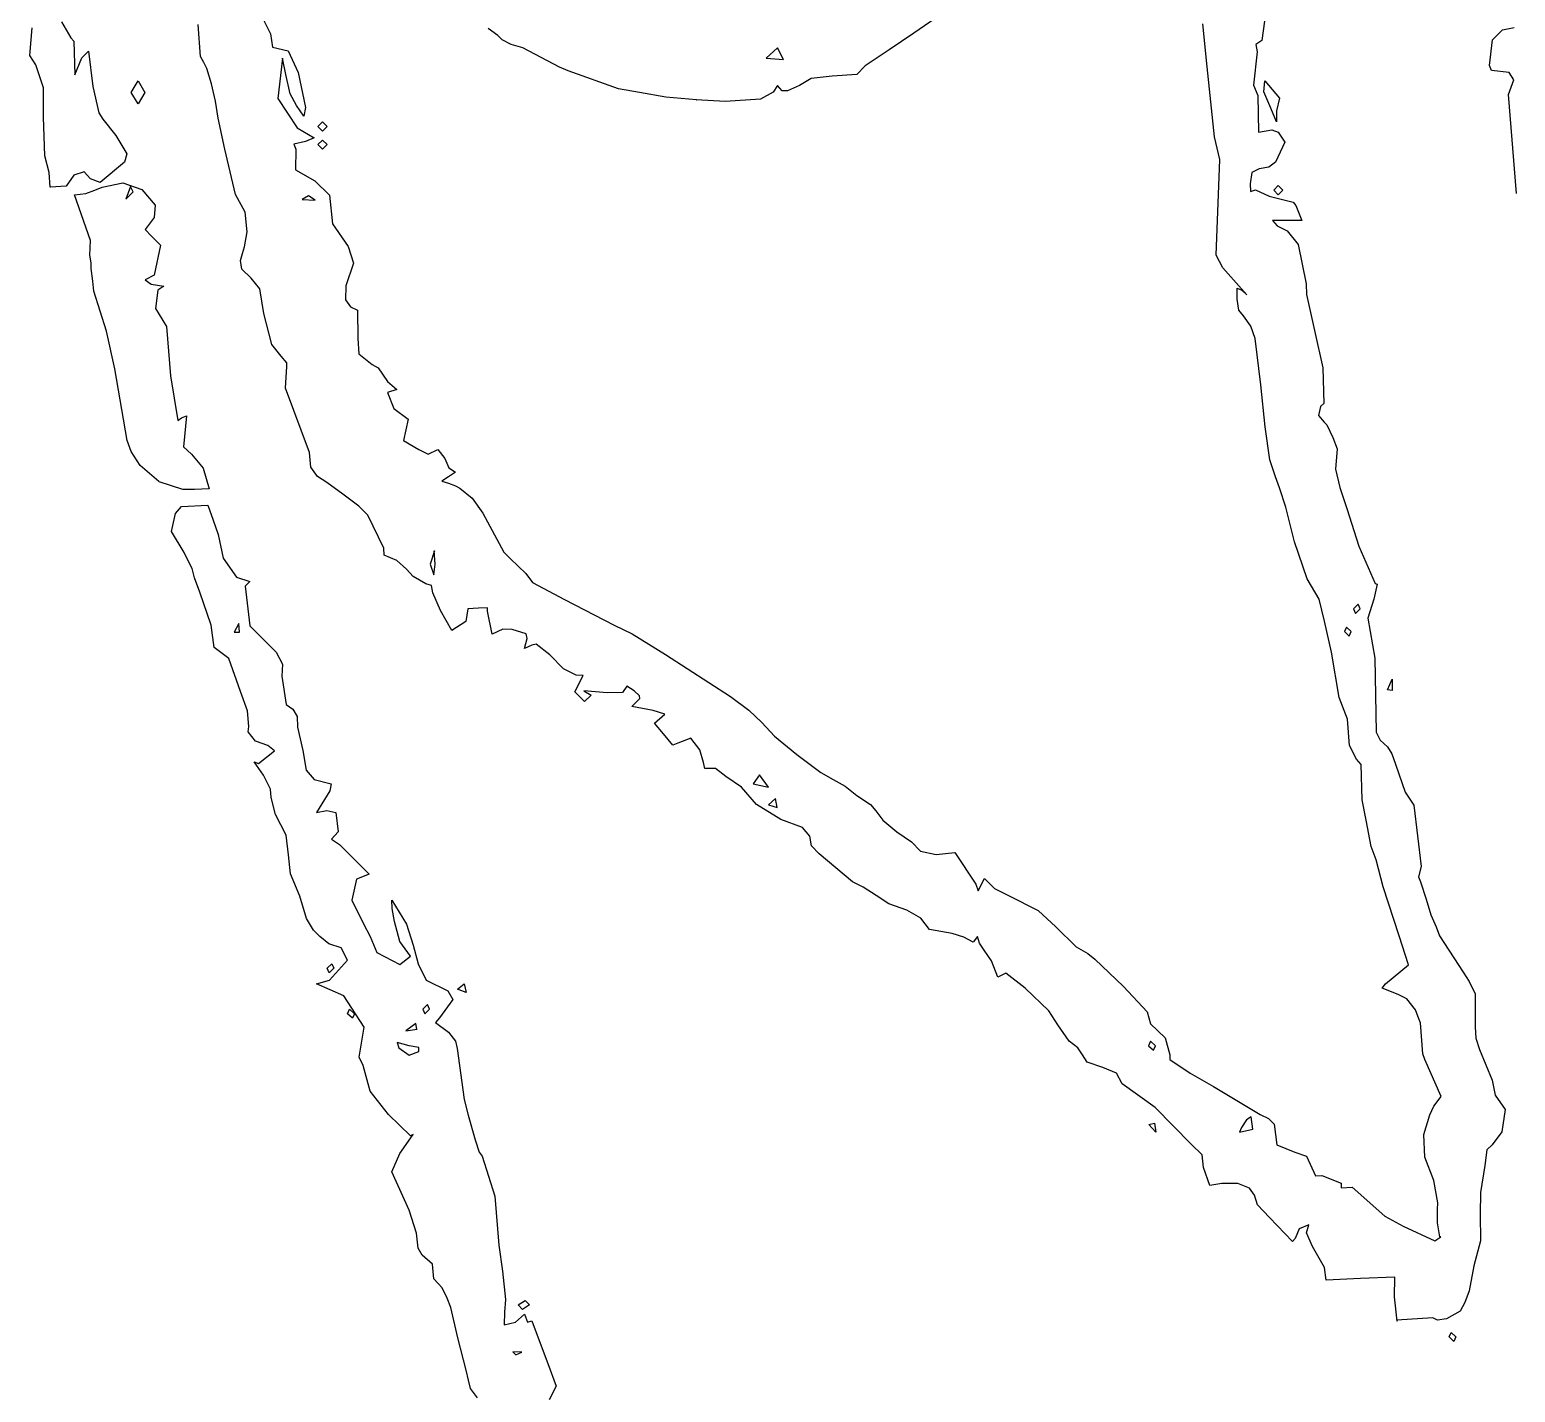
# Model space of a CAD drawing. Extents: x -16 to 63, y -3 to 108.
# Drawn here: x 37.96 to 40.058, y 84.325 to 86.249 of the extents above; entities that cross this region are included whole.
import ezdxf

# ---------------------------------------------------------------- set-up
doc = ezdxf.new("R2010")
doc.units = 0

msp = doc.modelspace()

# ---------------------------------------------------------------- linework, layer by layer
at = {"layer": 'Layer 1'}
for p, q in [((38.004909, 86.260073), (38.018173, 86.237495)), ((38.28416, 86.275407), (38.300077, 86.243109)), ((39.238658, 86.265023), (39.208359, 86.244167)), ((39.703575, 86.261284), (39.699934, 86.233965)), ((37.960053, 86.212549), (37.963609, 86.251688)), ((38.201355, 86.211464), (38.197827, 86.256456)), ((38.300077, 86.243109), (38.302899, 86.224285)), ((38.621148, 86.241046), (38.607234, 86.250698)), ((38.627385, 86.234612), (38.621148, 86.241046)), ((39.208359, 86.244167), (39.173747, 86.220658)), ((39.622882, 86.196828), (39.616475, 86.257367)), ((40.02552, 86.235041), (40.039574, 86.249039)), ((40.039574, 86.249039), (40.056113, 86.252256)), ((38.018173, 86.237495), (38.022124, 86.233036)), ((38.022124, 86.233036), (38.023535, 86.185419)), ((38.033695, 86.209521), (38.04315, 86.218665)), ((38.04315, 86.218665), (38.048964, 86.168853)), ((38.302899, 86.224285), (38.325054, 86.219064)), ((38.325054, 86.219064), (38.339221, 86.188533)), ((38.639859, 86.228177), (38.627385, 86.234612)), ((38.656341, 86.223351), (38.639859, 86.228177)), ((38.708239, 86.196032), (38.656341, 86.223351)), ((39.016047, 86.223585), (39.000158, 86.208882)), ((39.024232, 86.207188), (39.016047, 86.22367)), ((39.016047, 86.22367), (39.016047, 86.223585)), ((39.173747, 86.220658), (39.139621, 86.198278)), ((39.69333, 86.217906), (39.688081, 86.170879)), ((39.699934, 86.233965), (39.691637, 86.228348)), ((39.691637, 86.228348), (39.69333, 86.217906)), ((40.021202, 86.198637), (40.02552, 86.235041)), ((37.968604, 86.199652), (37.960053, 86.212549)), ((37.979526, 86.167131), (37.968604, 86.199652)), ((38.023535, 86.185419), (38.033695, 86.209521)), ((38.20587, 86.202941), (38.201355, 86.211464)), ((38.210386, 86.194389), (38.20587, 86.202941)), ((38.317038, 86.208969), (38.310321, 86.151827)), ((38.321921, 86.185911), (38.317038, 86.208969)), ((39.000158, 86.208882), (39.024232, 86.207188)), ((39.139621, 86.198278), (39.12805, 86.185663)), ((39.632901, 86.097824), (39.622882, 86.196828)), ((40.024024, 86.191723), (40.021202, 86.198637)), ((38.10339, 86.160667), (38.113042, 86.176725)), ((38.113042, 86.176725), (38.122694, 86.160667)), ((38.216849, 86.172602), (38.210386, 86.194389)), ((38.327791, 86.158592), (38.321921, 86.185911)), ((38.339221, 86.188533), (38.349579, 86.139345)), ((38.720572, 86.191065), (38.708239, 86.196032)), ((38.791438, 86.165665), (38.720572, 86.191065)), ((39.063655, 86.180188), (39.047258, 86.170507)), ((39.093243, 86.183405), (39.063655, 86.180188)), ((39.12805, 86.185663), (39.093243, 86.183405)), ((39.702927, 86.161203), (39.704338, 86.176754)), ((39.704338, 86.176754), (39.724715, 86.152624)), ((40.049226, 86.188562), (40.024024, 86.191723)), ((40.048069, 86.157743), (40.055802, 86.178317)), ((40.055802, 86.178317), (40.049226, 86.188562)), ((37.979526, 86.125752), (37.979526, 86.167131)), ((38.048964, 86.168853), (38.057882, 86.131899)), ((38.113042, 86.144609), (38.10339, 86.160667)), ((38.10339, 86.160667), (38.10339, 86.160667)), ((38.122694, 86.160667), (38.113042, 86.144609)), ((38.222295, 86.147992), (38.216849, 86.172602)), ((38.336879, 86.142026), (38.327791, 86.158592)), ((38.821094, 86.160641), (38.791438, 86.165665)), ((38.858531, 86.153981), (38.821094, 86.160641)), ((39.009723, 86.160855), (38.992055, 86.151147)), ((39.016157, 86.170507), (39.009723, 86.160855)), ((39.022592, 86.162803), (39.016157, 86.170507)), ((39.030297, 86.162803), (39.022592, 86.162803)), ((39.047258, 86.170507), (39.030297, 86.162803)), ((39.688081, 86.170879), (39.694177, 86.156373)), ((39.694177, 86.156373), (39.695023, 86.104289)), ((39.71241, 86.138315), (39.702927, 86.161203)), ((40.059499, 86.017665), (40.048069, 86.157743)), ((38.226275, 86.124342), (38.222295, 86.147992)), ((38.310321, 86.151827), (38.337641, 86.11053)), ((38.347321, 86.127012), (38.336879, 86.142026)), ((38.349579, 86.139345), (38.347321, 86.127012)), ((38.901428, 86.149945), (38.858531, 86.153981)), ((38.942243, 86.147619), (38.901363, 86.150159)), ((38.901363, 86.150159), (38.901428, 86.149945)), ((38.992055, 86.151147), (38.942243, 86.147619)), ((39.71252, 86.138343), (39.71241, 86.138315)), ((39.720478, 86.118926), (39.71252, 86.138343)), ((39.720651, 86.134448), (39.720478, 86.118926)), ((39.724715, 86.152624), (39.720651, 86.134448)), ((37.981219, 86.070877), (37.979526, 86.125752)), ((38.057882, 86.131899), (38.063131, 86.122585)), ((38.063131, 86.122585), (38.08173, 86.099556)), ((38.235419, 86.080363), (38.226275, 86.124342)), ((38.367075, 86.11248), (38.37351, 86.118915)), ((38.37351, 86.118915), (38.379945, 86.11248)), ((38.08173, 86.099556), (38.097026, 86.074043)), ((38.337641, 86.11053), (38.361742, 86.096447)), ((38.361742, 86.096447), (38.349607, 86.091226)), ((38.37351, 86.106046), (38.367075, 86.11248)), ((38.367075, 86.11248), (38.367075, 86.11248)), ((38.367075, 86.08677), (38.37351, 86.093204)), ((38.379945, 86.11248), (38.37351, 86.106046)), ((38.37351, 86.093204), (38.379945, 86.08677)), ((39.640605, 86.065688), (39.632901, 86.097824)), ((39.695023, 86.104289), (39.714017, 86.107704)), ((39.714017, 86.107704), (39.72285, 86.104402)), ((39.72285, 86.104402), (39.732361, 86.090122)), ((37.9874, 86.047368), (37.981219, 86.070877)), ((38.097026, 86.074043), (38.09395, 86.062105)), ((38.250828, 86.016533), (38.235419, 86.080363)), ((38.349607, 86.091226), (38.333153, 86.087416)), ((38.333153, 86.087416), (38.335693, 86.080417)), ((38.335693, 86.080417), (38.335411, 86.051071)), ((38.37351, 86.080335), (38.367075, 86.08677)), ((38.367075, 86.08677), (38.367075, 86.08677)), ((38.379945, 86.08677), (38.37351, 86.080335)), ((39.732361, 86.090122), (39.719407, 86.062041)), ((38.09395, 86.062105), (38.059711, 86.033186)), ((38.335411, 86.051071), (38.362617, 86.035521)), ((39.635638, 85.930523), (39.640605, 86.065688)), ((39.696152, 86.052643), (39.68602, 86.047421)), ((39.709981, 86.055183), (39.696152, 86.052643)), ((39.719407, 86.062041), (39.709981, 86.055183)), ((37.989093, 86.02654), (37.9874, 86.047368)), ((38.022485, 86.043543), (38.011535, 86.028332)), ((38.036794, 86.048369), (38.022485, 86.043543)), ((38.046023, 86.038717), (38.036794, 86.048369)), ((38.059711, 86.033186), (38.046023, 86.038717)), ((38.06228, 86.026522), (38.091617, 86.032646)), ((38.091617, 86.032646), (38.118174, 86.023389)), ((38.362617, 86.035521), (38.383502, 86.015342)), ((39.68602, 86.047421), (39.683198, 86.031335)), ((39.683198, 86.031335), (39.683763, 86.020526)), ((39.716618, 86.022494), (39.723053, 86.028929)), ((39.723053, 86.028929), (39.729488, 86.022494)), ((37.989465, 86.026638), (37.989093, 86.02654)), ((38.011535, 86.028332), (37.989465, 86.026638)), ((38.02322, 86.016023), (38.039392, 86.017999)), ((38.045911, 85.951493), (38.02322, 86.016023)), ((38.039392, 86.017999), (38.052233, 86.022514)), ((38.052233, 86.022514), (38.06228, 86.026522)), ((38.102319, 86.027552), (38.095856, 86.009744)), ((38.095856, 86.009744), (38.106044, 86.019932)), ((38.106044, 86.019932), (38.102319, 86.027552)), ((38.106044, 86.019932), (38.106044, 86.019932)), ((38.118174, 86.023389), (38.137055, 86.001122)), ((38.264121, 85.991444), (38.250828, 86.016533)), ((38.353632, 86.014342), (38.344826, 86.009262)), ((38.344826, 86.009262), (38.36303, 86.008416)), ((38.36303, 86.008303), (38.353632, 86.014342)), ((38.36303, 86.008416), (38.36303, 86.008303)), ((38.383502, 86.015342), (38.387622, 85.975171)), ((39.683763, 86.020526), (39.690762, 86.023066)), ((39.690762, 86.023066), (39.710038, 86.013809)), ((39.710038, 86.013809), (39.744344, 86.005765)), ((39.723053, 86.016059), (39.716618, 86.022494)), ((39.716618, 86.022494), (39.716618, 86.022494)), ((39.729488, 86.022494), (39.723053, 86.016059)), ((38.137055, 86.001122), (38.135926, 85.984019)), ((38.266943, 85.963617), (38.264121, 85.991444)), ((39.744344, 86.005765), (39.748098, 86.000629)), ((39.748098, 86.000629), (39.756311, 85.979745)), ((38.135926, 85.984019), (38.123085, 85.96717)), ((38.123085, 85.96717), (38.13189, 85.957631)), ((38.387622, 85.975171), (38.409918, 85.943082)), ((39.739095, 85.979575), (39.715022, 85.979575)), ((39.715022, 85.979575), (39.721626, 85.97204)), ((39.721626, 85.97204), (39.735765, 85.964928)), ((39.756311, 85.979745), (39.739095, 85.979575)), ((38.044782, 85.930609), (38.045911, 85.951493)), ((38.13189, 85.957631), (38.144731, 85.944762)), ((38.263189, 85.942281), (38.266943, 85.963617)), ((39.735765, 85.964928), (39.751061, 85.945793)), ((39.751061, 85.945793), (39.762463, 85.890334)), ((38.046758, 85.919771), (38.044782, 85.930609)), ((38.144731, 85.944762), (38.135926, 85.902336)), ((38.257545, 85.9234), (38.260649, 85.932967)), ((38.260649, 85.932967), (38.263189, 85.942281)), ((38.409918, 85.943082), (38.417143, 85.919404)), ((39.644754, 85.912884), (39.635638, 85.930523)), ((38.04704, 85.912067), (38.046758, 85.919771)), ((38.049015, 85.894061), (38.04704, 85.912067)), ((38.259803, 85.911067), (38.257545, 85.9234)), ((38.272785, 85.898056), (38.259803, 85.911067)), ((38.417143, 85.919404), (38.406305, 85.887301)), ((39.678606, 85.874676), (39.644754, 85.912884)), ((38.050709, 85.879668), (38.049015, 85.894061)), ((38.135926, 85.902336), (38.123085, 85.895957)), ((38.123085, 85.895957), (38.131692, 85.889551)), ((38.131692, 85.889551), (38.14936, 85.887011)), ((38.14936, 85.887011), (38.140752, 85.881169)), ((38.284836, 85.883211), (38.272785, 85.898056)), ((38.290791, 85.848238), (38.284836, 85.883211)), ((38.406305, 85.887301), (38.406201, 85.867828)), ((39.665037, 85.868693), (39.665257, 85.8843)), ((39.665257, 85.8843), (39.671692, 85.881478)), ((39.762463, 85.890334), (39.763028, 85.87532)), ((38.068545, 85.823361), (38.050709, 85.879668)), ((38.140752, 85.881169), (38.137534, 85.855148)), ((38.406201, 85.867828), (38.412833, 85.857526)), ((39.667295, 85.853171), (39.665037, 85.868693)), ((39.671692, 85.881478), (39.678606, 85.874676)), ((39.763028, 85.87532), (39.774288, 85.824271)), ((38.137534, 85.855148), (38.153113, 85.829833)), ((38.302051, 85.80463), (38.290791, 85.848238)), ((38.412833, 85.857526), (38.42288, 85.853152)), ((38.42288, 85.853152), (38.423445, 85.813)), ((39.673955, 85.845212), (39.667295, 85.853171)), ((39.684511, 85.830283), (39.673955, 85.845212)), ((38.08006, 85.770338), (38.068545, 85.823361)), ((38.153113, 85.829833), (38.158927, 85.760347)), ((39.690719, 85.81318), (39.684511, 85.830283)), ((39.774288, 85.824271), (39.785944, 85.771566)), ((38.315259, 85.788148), (38.302051, 85.80463)), ((38.423445, 85.813), (38.424856, 85.79141)), ((39.698311, 85.747623), (39.690719, 85.81318)), ((38.323303, 85.778637), (38.315259, 85.788148)), ((38.323032, 85.773275), (38.323303, 85.778637)), ((38.424856, 85.79141), (38.443567, 85.776509)), ((38.097783, 85.669111), (38.08006, 85.770338)), ((38.158927, 85.760347), (38.169059, 85.697301)), ((38.321056, 85.742843), (38.323032, 85.773275)), ((38.443567, 85.776509), (38.451893, 85.771739)), ((38.451893, 85.771739), (38.465101, 85.752323)), ((39.785944, 85.771566), (39.787637, 85.721393)), ((38.35494, 85.652162), (38.321056, 85.742843)), ((38.465101, 85.752323), (38.478309, 85.740864)), ((38.478309, 85.740864), (38.465101, 85.736659)), ((38.465101, 85.736659), (38.474019, 85.714053)), ((39.704548, 85.688286), (39.698311, 85.747623)), ((39.782755, 85.71716), (39.77982, 85.704318)), ((39.787637, 85.721393), (39.782755, 85.71716)), ((38.169059, 85.697301), (38.174506, 85.701111)), ((38.174506, 85.701111), (38.181448, 85.70399)), ((38.181448, 85.70399), (38.177046, 85.659918)), ((38.474019, 85.714053), (38.494536, 85.699208)), ((38.494536, 85.699208), (38.487848, 85.669067)), ((39.77982, 85.704318), (39.78792, 85.694949)), ((39.78792, 85.694949), (39.791927, 85.691252)), ((39.711096, 85.641688), (39.704548, 85.688286)), ((39.791927, 85.691252), (39.799971, 85.673189)), ((39.799971, 85.673189), (39.806405, 85.657131)), ((38.103512, 85.653475), (38.097783, 85.669111)), ((38.116212, 85.633805), (38.103512, 85.653475)), ((38.177046, 85.659918), (38.188278, 85.649673)), ((38.357198, 85.631221), (38.35494, 85.652162)), ((38.487848, 85.669067), (38.509748, 85.656226)), ((38.509748, 85.656226), (38.522589, 85.649791)), ((38.522589, 85.649791), (38.536192, 85.656226)), ((38.536192, 85.656226), (38.546437, 85.643385)), ((39.806405, 85.657131), (39.803865, 85.628477)), ((38.142346, 85.610888), (38.116212, 85.633805)), ((38.188278, 85.649673), (38.204844, 85.629692)), ((38.366313, 85.618069), (38.357198, 85.631221)), ((38.546437, 85.643385), (38.55211, 85.630544)), ((38.55211, 85.630544), (38.561141, 85.624109)), ((39.719393, 85.617586), (39.711096, 85.641688)), ((38.142665, 85.6108), (38.142346, 85.610888)), ((38.176368, 85.599935), (38.142665, 85.6108)), ((38.204844, 85.629692), (38.213678, 85.600781)), ((38.379606, 85.609716), (38.366313, 85.618069)), ((38.402099, 85.593234), (38.379606, 85.609716)), ((38.551489, 85.617674), (38.541837, 85.611437)), ((38.541837, 85.611437), (38.551489, 85.608897)), ((38.561141, 85.624109), (38.551489, 85.617674)), ((39.724727, 85.602149), (39.719393, 85.617586)), ((39.803865, 85.628477), (39.810187, 85.6024)), ((38.192878, 85.599935), (38.176368, 85.599935)), ((38.213678, 85.600781), (38.192878, 85.599935)), ((38.424592, 85.576301), (38.402099, 85.593234)), ((38.551489, 85.608897), (38.561141, 85.605116)), ((38.561141, 85.605116), (38.567293, 85.601418)), ((38.567293, 85.601418), (38.584819, 85.587336)), ((39.733645, 85.574689), (39.724727, 85.602149)), ((39.810187, 85.6024), (39.819839, 85.572998)), ((38.166087, 85.566057), (38.174299, 85.575709)), ((38.174299, 85.575709), (38.211578, 85.577684)), ((38.211578, 85.577684), (38.219283, 85.556461)), ((38.437462, 85.563431), (38.424592, 85.576301)), ((38.584819, 85.587336), (38.599861, 85.566254)), ((39.746063, 85.525966), (39.733645, 85.574689)), ((39.819839, 85.572998), (39.836857, 85.519875)), ((38.160329, 85.54029), (38.166087, 85.566057)), ((38.219283, 85.556461), (38.226113, 85.536141)), ((38.460068, 85.516969), (38.437462, 85.563431)), ((38.599861, 85.566254), (38.629424, 85.511395)), ((38.178166, 85.510671), (38.160329, 85.54029)), ((38.226113, 85.536141), (38.233309, 85.502718)), ((39.76373, 85.473405), (39.746063, 85.525966)), ((38.185532, 85.495149), (38.178166, 85.510671)), ((38.46035, 85.507204), (38.460068, 85.516969)), ((38.478497, 85.499387), (38.46035, 85.507204)), ((38.53148, 85.513153), (38.525327, 85.494328)), ((38.531339, 85.513124), (38.53148, 85.513153)), ((38.53275, 85.494385), (38.531339, 85.513124)), ((38.629424, 85.511395), (38.638766, 85.501997)), ((39.836857, 85.519875), (39.859914, 85.466849)), ((38.189511, 85.48798), (38.185532, 85.495149)), ((38.192729, 85.475195), (38.189511, 85.48798)), ((38.233309, 85.502718), (38.25219, 85.476104)), ((38.492044, 85.487223), (38.478497, 85.499387)), ((38.501611, 85.476668), (38.492044, 85.487223)), ((38.525327, 85.494328), (38.530492, 85.479371)), ((38.530492, 85.479371), (38.53275, 85.494385)), ((38.638766, 85.501997), (38.660807, 85.481113)), ((38.200349, 85.454847), (38.192729, 85.475195)), ((38.25219, 85.476104), (38.270704, 85.46967)), ((38.270704, 85.46967), (38.264269, 85.463235)), ((38.264269, 85.463235), (38.270704, 85.407039)), ((38.519278, 85.466536), (38.501611, 85.476668)), ((38.527491, 85.464278), (38.519278, 85.466536)), ((38.529184, 85.453751), (38.527491, 85.464278)), ((38.660807, 85.481113), (38.670149, 85.468244)), ((38.670149, 85.468244), (38.715313, 85.444226)), ((39.780861, 85.44479), (39.76373, 85.473405)), ((39.862737, 85.466002), (39.857911, 85.445005)), ((39.859914, 85.466849), (39.862737, 85.466002)), ((38.216407, 85.408365), (38.200349, 85.454847)), ((38.540247, 85.428718), (38.529184, 85.453751)), ((38.715313, 85.444226), (38.78518, 85.408238)), ((39.788227, 85.413955), (39.780861, 85.44479)), ((39.857911, 85.445005), (39.849529, 85.418222)), ((38.55608, 85.400722), (38.540247, 85.428718)), ((38.578488, 85.431174), (38.575666, 85.413337)), ((38.593954, 85.432302), (38.578488, 85.431174)), ((38.606372, 85.432585), (38.593954, 85.432302)), ((38.606499, 85.428097), (38.606372, 85.432585)), ((38.613046, 85.395619), (38.606499, 85.428097)), ((39.836078, 85.437624), (39.829276, 85.43119)), ((39.829276, 85.43119), (39.832098, 85.424755)), ((39.832098, 85.424755), (39.8389, 85.43119)), ((39.8389, 85.43119), (39.836078, 85.437624)), ((39.8389, 85.43119), (39.8389, 85.43119)), ((38.220358, 85.376446), (38.216407, 85.408365)), ((38.255321, 85.410334), (38.248746, 85.398368)), ((38.25535, 85.410363), (38.255321, 85.410334)), ((38.256479, 85.398368), (38.25535, 85.410363)), ((38.270704, 85.407039), (38.294693, 85.382965)), ((38.575666, 85.413337), (38.55608, 85.400722)), ((38.628117, 85.402731), (38.613046, 85.395619)), ((38.64141, 85.401885), (38.628117, 85.402731)), ((38.660968, 85.39576), (38.64141, 85.401885)), ((38.78518, 85.408238), (38.810721, 85.395848)), ((39.798161, 85.370151), (39.788227, 85.413955)), ((39.819257, 85.405488), (39.816435, 85.399053)), ((39.826059, 85.399053), (39.819257, 85.405488)), ((39.849529, 85.418222), (39.859322, 85.36141)), ((38.248746, 85.398368), (38.256479, 85.398368)), ((38.294693, 85.382965), (38.308268, 85.37004)), ((38.658597, 85.37513), (38.662379, 85.389551)), ((38.669067, 85.380097), (38.658597, 85.37513)), ((38.662379, 85.389551), (38.660968, 85.39576)), ((38.675135, 85.381226), (38.669067, 85.380097)), ((38.694524, 85.366127), (38.675135, 85.381226)), ((38.810721, 85.395848), (38.857863, 85.366596)), ((39.816435, 85.399053), (39.823236, 85.392619)), ((39.823236, 85.392619), (39.826059, 85.399053)), ((39.826059, 85.399053), (39.826059, 85.399053)), ((38.241242, 85.360867), (38.220358, 85.376446)), ((38.257837, 85.31447), (38.241242, 85.360867)), ((38.308268, 85.37004), (38.317073, 85.353191)), ((38.7138, 85.346484), (38.694524, 85.366127)), ((38.857863, 85.366596), (38.949721, 85.307222)), ((39.809309, 85.305881), (39.798161, 85.370151)), ((39.859322, 85.36141), (39.861297, 85.257081)), ((38.317073, 85.353191), (38.316226, 85.335947)), ((38.731467, 85.337679), (38.7138, 85.346484)), ((38.729604, 85.313831), (38.741627, 85.336832)), ((38.741627, 85.336832), (38.731467, 85.337679)), ((38.316226, 85.335947), (38.322379, 85.296145)), ((38.803394, 85.322044), (38.796931, 85.312928)), ((38.813441, 85.315609), (38.803394, 85.322044)), ((39.87752, 85.317005), (39.883841, 85.33185)), ((39.87752, 85.316921), (39.87752, 85.317005)), ((39.883841, 85.315792), (39.87752, 85.316921)), ((39.883841, 85.33185), (39.883841, 85.315792)), ((38.267489, 85.287348), (38.257837, 85.31447)), ((38.322379, 85.296145), (38.331607, 85.289682)), ((38.743546, 85.300341), (38.729604, 85.313831)), ((38.775369, 85.312646), (38.742502, 85.315468)), ((38.742502, 85.315468), (38.753057, 85.3094)), ((38.753057, 85.3094), (38.743546, 85.300341)), ((38.796931, 85.312928), (38.775369, 85.312646)), ((38.810111, 85.293427), (38.821372, 85.304744)), ((38.821089, 85.308441), (38.813441, 85.315609)), ((38.821372, 85.304744), (38.821089, 85.308441)), ((38.949721, 85.307222), (38.975657, 85.288257)), ((39.820852, 85.27531), (39.809309, 85.305881)), ((38.269465, 85.26525), (38.267489, 85.287348)), ((38.331607, 85.289682), (38.337647, 85.279353)), ((38.337647, 85.279353), (38.338211, 85.264028)), ((38.840642, 85.287585), (38.810111, 85.293427)), ((38.8567, 85.282589), (38.840642, 85.287585)), ((38.84225, 85.269607), (38.8567, 85.282589)), ((38.975657, 85.288257), (38.993945, 85.270589)), ((39.823674, 85.238356), (39.820852, 85.27531)), ((38.268618, 85.257546), (38.269465, 85.26525)), ((38.27906, 85.244197), (38.268618, 85.257546)), ((38.338211, 85.264028), (38.345718, 85.231042)), ((38.854809, 85.254508), (38.84225, 85.269607)), ((38.868328, 85.23845), (38.854809, 85.254508)), ((38.993945, 85.270589), (39.011894, 85.251342)), ((39.861297, 85.257081), (39.866857, 85.245821)), ((38.296502, 85.238326), (38.27906, 85.244197)), ((38.3059, 85.230763), (38.296502, 85.238326)), ((38.875044, 85.241272), (38.868328, 85.23845)), ((38.893671, 85.248723), (38.875044, 85.241272)), ((38.906512, 85.232128), (38.893671, 85.248723)), ((38.911649, 85.214122), (38.906512, 85.232128)), ((39.011894, 85.251342), (39.043165, 85.225632)), ((39.833806, 85.219109), (39.823674, 85.238356)), ((39.866857, 85.245821), (39.877186, 85.236169)), ((39.877186, 85.236169), (39.883311, 85.226517)), ((38.29018, 85.196247), (38.277198, 85.215128)), ((38.277198, 85.215128), (38.28335, 85.212588)), ((38.28335, 85.212588), (38.3059, 85.230763)), ((38.345718, 85.231042), (38.350403, 85.203413)), ((38.913342, 85.205655), (38.911649, 85.214122)), ((39.043165, 85.225632), (39.077223, 85.199921)), ((39.840071, 85.211404), (39.833806, 85.219109)), ((39.841483, 85.161662), (39.840071, 85.211404)), ((39.883311, 85.226517), (39.888814, 85.212067)), ((39.888814, 85.212067), (39.902191, 85.172116)), ((38.300255, 85.176604), (38.29018, 85.196247)), ((38.350403, 85.203413), (38.361805, 85.190205)), ((38.361805, 85.190205), (38.385879, 85.184109)), ((38.9283, 85.205924), (38.913342, 85.205655)), ((38.942806, 85.194268), (38.9283, 85.205924)), ((38.965299, 85.179536), (38.942806, 85.194268)), ((38.990538, 85.196607), (38.981591, 85.184273)), ((39.003379, 85.179532), (38.990538, 85.196607)), ((39.077223, 85.199921), (39.09458, 85.190269)), ((39.09458, 85.190269), (39.111372, 85.180617)), ((38.301102, 85.164977), (38.300255, 85.176604)), ((38.383903, 85.174062), (38.365022, 85.143534)), ((38.385879, 85.184109), (38.383903, 85.174062)), ((38.986296, 85.154982), (38.965299, 85.179536)), ((38.981591, 85.184273), (39.003407, 85.179532)), ((39.003407, 85.179532), (39.003379, 85.179532)), ((39.111372, 85.180617), (39.128192, 85.167776)), ((39.902191, 85.172116), (39.914722, 85.153997)), ((38.307141, 85.140819), (38.301102, 85.164977)), ((39.020544, 85.133675), (38.986296, 85.154982)), ((39.013059, 85.163499), (39.003266, 85.154609)), ((39.003266, 85.154609), (39.015486, 85.150856)), ((39.015599, 85.150856), (39.013059, 85.163499)), ((39.015486, 85.150856), (39.015599, 85.150856)), ((39.128192, 85.167776), (39.147327, 85.154935)), ((39.147327, 85.154935), (39.154947, 85.145876)), ((39.847212, 85.1328), (39.841483, 85.161662)), ((39.914722, 85.153997), (39.924684, 85.067442)), ((38.322155, 85.111507), (38.307141, 85.140819)), ((38.365022, 85.143534), (38.379698, 85.146356)), ((38.379698, 85.146356), (38.392539, 85.143421)), ((38.392539, 85.143421), (38.395756, 85.116243)), ((39.051354, 85.122414), (39.020544, 85.133675)), ((39.154947, 85.145876), (39.164797, 85.132583)), ((39.164797, 85.132583), (39.184524, 85.116383)), ((39.854126, 85.09573), (39.847212, 85.1328)), ((38.325316, 85.083991), (38.322155, 85.111507)), ((38.395756, 85.116243), (38.386104, 85.106139)), ((38.386104, 85.106139), (38.397365, 85.098209)), ((39.06174, 85.109968), (39.051354, 85.122414)), ((39.063998, 85.096591), (39.06174, 85.109968)), ((39.184524, 85.116383), (39.205408, 85.102357)), ((38.397365, 85.098209), (38.439557, 85.056513)), ((39.074976, 85.085189), (39.063998, 85.096591)), ((39.121907, 85.04583), (39.074976, 85.085189)), ((39.205408, 85.102357), (39.217996, 85.089064)), ((39.217996, 85.089064), (39.239896, 85.084323)), ((39.239896, 85.084323), (39.266171, 85.086863)), ((39.266171, 85.086863), (39.296168, 85.042526)), ((39.861379, 85.076793), (39.854126, 85.09573)), ((38.328534, 85.056784), (38.325316, 85.083991)), ((39.871398, 85.038743), (39.861379, 85.076793)), ((39.924684, 85.067442), (39.920987, 85.052795)), ((38.341403, 85.025381), (38.328534, 85.056784)), ((38.421382, 85.049204), (38.41506, 85.019841)), ((38.439557, 85.056513), (38.421382, 85.049204)), ((39.136949, 85.038154), (39.121907, 85.04583)), ((39.299132, 85.032817), (39.308247, 85.050485)), ((39.308247, 85.050485), (39.322556, 85.036035)), ((39.920987, 85.052795), (39.924148, 85.045824)), ((39.924148, 85.045824), (39.931853, 85.02113)), ((38.351055, 84.994004), (38.341403, 85.025381)), ((39.155463, 85.026554), (39.136949, 85.038154)), ((39.173215, 85.014729), (39.155463, 85.026554)), ((39.296168, 85.042526), (39.299132, 85.032817)), ((39.322556, 85.036035), (39.342255, 85.026383)), ((39.342255, 85.026383), (39.383984, 85.005273)), ((39.893919, 84.969235), (39.871398, 85.038743)), ((38.41506, 85.019841), (38.431119, 84.987242)), ((38.471841, 85.008211), (38.471276, 85.019867)), ((38.471276, 85.019867), (38.492048, 84.985687)), ((38.475256, 84.989415), (38.471841, 85.008211)), ((39.19853, 85.005444), (39.173215, 85.014729)), ((39.218173, 84.994296), (39.19853, 85.005444)), ((39.383984, 85.005273), (39.409187, 84.982017)), ((39.931853, 85.02113), (39.938626, 84.999088)), ((38.360707, 84.977155), (38.351055, 84.994004)), ((38.431119, 84.987242), (38.440771, 84.968418)), ((38.482904, 84.961531), (38.475256, 84.989415)), ((38.492048, 84.985687), (38.501417, 84.956149)), ((39.230704, 84.978238), (39.218173, 84.994296)), ((39.409187, 84.982017), (39.437559, 84.953852)), ((39.938626, 84.999088), (39.945992, 84.982211)), ((39.945992, 84.982211), (39.950705, 84.969426)), ((38.369653, 84.968294), (38.360707, 84.977155)), ((38.382466, 84.958218), (38.369653, 84.968294)), ((38.440771, 84.968418), (38.450423, 84.945925)), ((38.497664, 84.940788), (38.482904, 84.961531)), ((39.262772, 84.972452), (39.230704, 84.978238)), ((39.279311, 84.967626), (39.262772, 84.972452)), ((39.292124, 84.960543), (39.279311, 84.967626)), ((39.298558, 84.968586), (39.292124, 84.960543)), ((39.301098, 84.958934), (39.298558, 84.968586)), ((39.906986, 84.92866), (39.893919, 84.969235)), ((39.950705, 84.969426), (39.984228, 84.917864)), ((38.399879, 84.952433), (38.382466, 84.958218)), ((38.408798, 84.935189), (38.399879, 84.952433)), ((38.450423, 84.945925), (38.482847, 84.928794)), ((38.482847, 84.928794), (38.497664, 84.940788)), ((38.501417, 84.956149), (38.508388, 84.929875)), ((39.30773, 84.949282), (39.301098, 84.958934)), ((39.31806, 84.934014), (39.30773, 84.949282)), ((39.437559, 84.953852), (39.454379, 84.944651)), ((39.454379, 84.944651), (39.464172, 84.936495)), ((38.379903, 84.923621), (38.386704, 84.930056)), ((38.382725, 84.917187), (38.379903, 84.923621)), ((38.379903, 84.923621), (38.379903, 84.923621)), ((38.389527, 84.923621), (38.382725, 84.917187)), ((38.383172, 84.906668), (38.408798, 84.935189)), ((38.386704, 84.930056), (38.389527, 84.923621)), ((38.508388, 84.929875), (38.519649, 84.906958)), ((39.327204, 84.911154), (39.31806, 84.934014)), ((39.464172, 84.936495), (39.504665, 84.897817)), ((39.874666, 84.901821), (39.906986, 84.92866)), ((39.984228, 84.917864), (39.992864, 84.905052)), ((38.365025, 84.90139), (38.383172, 84.906668)), ((38.40361, 84.884824), (38.365025, 84.90139)), ((38.519649, 84.906958), (38.550451, 84.891746)), ((38.564333, 84.893903), (38.573449, 84.901749)), ((38.573449, 84.901749), (38.576468, 84.889529)), ((39.338464, 84.916798), (39.327204, 84.911154)), ((39.365671, 84.895265), (39.338464, 84.916798)), ((39.504665, 84.897817), (39.538047, 84.862008)), ((39.869953, 84.895668), (39.874666, 84.901821)), ((39.992864, 84.905052), (40.001048, 84.887243)), ((38.432476, 84.840182), (38.40361, 84.884824)), ((38.557365, 84.879695), (38.538597, 84.853421)), ((38.550451, 84.891746), (38.557365, 84.879695)), ((38.576468, 84.889529), (38.564333, 84.893903)), ((38.564333, 84.893903), (38.564333, 84.893903)), ((39.399024, 84.863662), (39.365671, 84.895265)), ((39.89239, 84.886693), (39.869953, 84.895668)), ((39.904666, 84.880259), (39.89239, 84.886693)), ((39.916774, 84.865103), (39.904666, 84.880259)), ((40.001048, 84.887243), (40.001023, 84.840897)), ((38.408823, 84.859416), (38.411645, 84.86585)), ((38.415624, 84.852981), (38.408823, 84.859416)), ((38.408823, 84.859416), (38.408823, 84.859416)), ((38.411645, 84.86585), (38.418447, 84.859416)), ((38.418447, 84.859416), (38.415624, 84.852981)), ((38.52177, 84.872196), (38.514969, 84.865761)), ((38.514969, 84.865761), (38.517791, 84.859327)), ((38.517791, 84.859327), (38.524592, 84.865761)), ((38.524592, 84.865761), (38.52177, 84.872196)), ((38.524592, 84.865761), (38.524592, 84.865761)), ((39.411611, 84.843793), (39.399024, 84.863662)), ((39.538047, 84.862008), (39.542873, 84.845301)), ((39.921543, 84.852149), (39.916774, 84.865103)), ((38.42511, 84.797877), (38.432476, 84.840182)), ((38.505514, 84.845577), (38.49098, 84.835248)), ((38.49098, 84.835248), (38.507067, 84.837505)), ((38.506925, 84.837534), (38.505514, 84.845577)), ((38.507067, 84.837505), (38.506925, 84.837534)), ((38.538597, 84.853421), (38.533094, 84.846901)), ((38.533094, 84.846901), (38.551523, 84.833467)), ((38.551523, 84.833467), (38.56126, 84.820598)), ((39.428064, 84.820764), (39.411611, 84.843793)), ((39.542873, 84.845301), (39.563588, 84.82515)), ((39.923801, 84.84642), (39.921543, 84.852149)), ((39.927329, 84.802619), (39.923801, 84.84642)), ((40.001023, 84.840897), (40.001869, 84.82481)), ((38.495902, 84.814095), (38.47894, 84.818808)), ((38.47894, 84.818808), (38.481198, 84.810991)), ((38.509533, 84.811555), (38.495902, 84.814095)), ((38.56126, 84.820598), (38.5638, 84.810438)), ((39.4402, 84.811112), (39.428064, 84.820764)), ((39.542877, 84.820613), (39.540055, 84.814179)), ((39.540055, 84.814179), (39.546857, 84.807744)), ((39.549679, 84.814179), (39.542877, 84.820613)), ((39.546857, 84.807744), (39.549679, 84.814179)), ((39.549679, 84.814179), (39.549679, 84.814179)), ((39.563588, 84.82515), (39.570022, 84.801161)), ((40.001869, 84.82481), (40.007485, 84.808752)), ((38.430811, 84.786249), (38.42511, 84.797877)), ((38.481198, 84.810991), (38.495648, 84.800661)), ((38.495648, 84.800661), (38.509336, 84.805854)), ((38.509336, 84.805854), (38.509465, 84.805939)), ((38.509465, 84.805939), (38.509533, 84.811555)), ((38.5638, 84.810438), (38.573593, 84.738181)), ((39.446634, 84.80146), (39.4402, 84.811112)), ((39.453069, 84.791102), (39.446634, 84.80146)), ((39.570022, 84.801161), (39.570192, 84.794896)), ((39.570192, 84.794896), (39.598578, 84.775507)), ((39.929869, 84.794915), (39.927329, 84.802619)), ((39.953237, 84.742399), (39.929869, 84.794915)), ((40.007485, 84.808752), (40.02535, 84.765369)), ((38.440576, 84.749777), (38.430811, 84.786249)), ((39.47559, 84.783398), (39.453069, 84.791102)), ((39.494697, 84.77527), (39.47559, 84.783398)), ((39.502712, 84.76034), (39.494697, 84.77527)), ((39.598578, 84.775507), (39.631423, 84.756401)), ((38.466597, 84.717209), (38.440576, 84.749777)), ((39.549487, 84.727001), (39.502712, 84.76034)), ((39.631423, 84.756401), (39.697663, 84.717053)), ((40.02535, 84.765369), (40.029329, 84.744484)), ((38.573593, 84.738181), (38.579068, 84.715942)), ((39.937291, 84.716519), (39.94302, 84.728993)), ((39.94302, 84.728993), (39.953237, 84.742399)), ((40.029329, 84.744484), (40.043666, 84.724136)), ((38.497827, 84.687113), (38.466597, 84.717209)), ((38.579068, 84.715942), (38.589002, 84.681437)), ((39.600138, 84.675168), (39.549487, 84.727001)), ((39.678214, 84.709415), (39.671412, 84.698493)), ((39.684846, 84.713704), (39.678214, 84.709415)), ((39.687386, 84.696348), (39.684846, 84.713704)), ((39.697663, 84.717053), (39.709206, 84.711409)), ((39.709206, 84.711409), (39.717447, 84.703366)), ((39.928599, 84.688749), (39.937291, 84.716519)), ((40.043666, 84.724136), (40.038812, 84.692578)), ((38.482757, 84.661826), (38.501553, 84.688806)), ((38.501553, 84.688806), (38.497827, 84.687113)), ((39.540464, 84.70285), (39.540549, 84.702878)), ((39.550314, 84.692295), (39.540464, 84.70285)), ((39.540549, 84.702878), (39.548338, 84.704854)), ((39.548338, 84.704854), (39.550314, 84.692295)), ((39.671412, 84.698493), (39.66859, 84.692058)), ((39.66859, 84.692058), (39.687386, 84.696348)), ((39.687386, 84.696348), (39.687386, 84.696348)), ((39.717447, 84.703366), (39.721172, 84.674443)), ((39.930292, 84.656623), (39.928599, 84.688749)), ((40.038812, 84.692578), (40.024955, 84.674346)), ((38.589002, 84.681437), (38.594703, 84.663968)), ((39.615434, 84.66007), (39.600138, 84.675168)), ((39.721172, 84.674443), (39.746346, 84.663945)), ((40.017815, 84.667347), (40.014852, 84.645023)), ((40.024955, 84.674346), (40.017815, 84.667347)), ((38.471553, 84.636115), (38.482757, 84.661826)), ((38.594703, 84.663968), (38.599021, 84.658295)), ((38.599021, 84.658295), (38.616857, 84.601574)), ((39.61741, 84.642402), (39.615434, 84.66007)), ((39.746346, 84.663945), (39.76311, 84.658103)), ((39.76311, 84.658103), (39.775867, 84.630417)), ((39.94271, 84.623617), (39.930292, 84.656623)), ((40.014852, 84.645023), (40.008586, 84.606737)), ((38.495683, 84.581748), (38.471553, 84.636115)), ((39.626667, 84.616551), (39.61741, 84.642402)), ((39.775867, 84.630417), (39.784587, 84.630981)), ((39.784587, 84.630981), (39.811737, 84.619946)), ((39.948298, 84.592285), (39.94271, 84.623617)), ((39.643459, 84.619373), (39.626667, 84.616551)), ((39.666121, 84.619655), (39.643459, 84.619373)), ((39.682546, 84.613136), (39.666121, 84.619655)), ((39.689404, 84.60323), (39.682546, 84.613136)), ((39.693722, 84.589288), (39.689404, 84.60323)), ((39.811737, 84.619946), (39.811836, 84.613483)), ((39.811836, 84.613483), (39.827302, 84.61433)), ((39.827302, 84.61433), (39.873815, 84.573433)), ((40.008586, 84.606737), (40.008327, 84.576215)), ((38.506209, 84.549645), (38.495683, 84.581748)), ((38.616857, 84.601574), (38.622558, 84.532359)), ((39.710797, 84.571621), (39.693722, 84.589288)), ((39.947796, 84.564204), (39.948078, 84.582802)), ((39.948078, 84.582802), (39.948298, 84.592285)), ((39.743027, 84.537879), (39.710797, 84.571621)), ((39.766395, 84.561049), (39.752679, 84.555489)), ((39.763206, 84.549704), (39.766395, 84.561049)), ((39.873815, 84.573433), (39.899525, 84.559181)), ((39.951295, 84.54411), (39.947796, 84.564204)), ((40.008327, 84.576215), (40.008891, 84.538806)), ((38.508749, 84.528253), (38.506209, 84.549645)), ((39.747006, 84.541858), (39.743027, 84.537879)), ((39.752679, 84.555489), (39.747006, 84.541858)), ((39.771249, 84.5304), (39.763206, 84.549704)), ((39.899525, 84.559181), (39.94422, 84.538805)), ((39.94422, 84.538805), (39.952546, 84.544364)), ((39.952546, 84.544364), (39.951295, 84.54411)), ((38.514281, 84.518488), (38.508749, 84.528253)), ((38.528872, 84.505647), (38.514281, 84.518488)), ((38.622558, 84.532359), (38.627582, 84.495888)), ((39.788577, 84.500817), (39.771249, 84.5304)), ((40.008891, 84.538806), (39.999239, 84.503455)), ((38.530565, 84.484763), (38.528872, 84.505647)), ((39.790553, 84.483291), (39.788577, 84.500817)), ((39.999239, 84.503455), (39.992804, 84.468107)), ((38.542362, 84.472147), (38.530565, 84.484763)), ((38.627582, 84.495888), (38.632013, 84.45584)), ((39.83916, 84.485267), (39.790553, 84.483291)), ((39.887767, 84.487242), (39.83916, 84.485267)), ((39.887203, 84.4595), (39.887767, 84.487242)), ((38.549728, 84.457726), (38.542362, 84.472147)), ((38.554667, 84.44449), (38.549728, 84.457726)), ((38.632013, 84.45584), (38.630319, 84.437891)), ((39.891069, 84.42534), (39.887203, 84.4595)), ((39.992804, 84.468107), (39.98637, 84.451654)), ((38.564742, 84.401434), (38.554667, 84.44449)), ((38.630319, 84.437891), (38.630037, 84.420224)), ((38.646209, 84.423724), (38.658626, 84.434984)), ((38.649851, 84.448097), (38.65987, 84.454531)), ((38.65589, 84.441662), (38.649851, 84.448097)), ((38.649851, 84.448097), (38.649851, 84.448097)), ((38.665909, 84.448097), (38.65589, 84.441662)), ((38.658626, 84.434984), (38.663198, 84.423724)), ((38.65987, 84.454531), (38.665909, 84.448097)), ((39.979766, 84.439292), (39.960687, 84.428427)), ((39.98637, 84.451654), (39.979766, 84.439292)), ((38.630037, 84.420224), (38.646209, 84.423724)), ((38.663198, 84.423724), (38.669181, 84.425417)), ((38.669181, 84.425417), (38.675277, 84.409358)), ((39.941496, 84.429669), (39.890694, 84.426451)), ((39.890694, 84.426451), (39.891069, 84.42534)), ((39.947903, 84.426451), (39.941496, 84.429669)), ((39.960687, 84.428427), (39.947903, 84.426451)), ((38.576342, 84.356064), (38.564742, 84.401434)), ((38.675277, 84.409358), (38.691759, 84.365337)), ((39.964232, 84.402847), (39.967054, 84.409281)), ((39.971034, 84.396412), (39.964232, 84.402847)), ((39.964232, 84.402847), (39.964232, 84.402847)), ((39.967054, 84.409281), (39.973856, 84.402847)), ((39.973856, 84.402847), (39.971034, 84.396412)), ((38.65473, 84.381178), (38.642425, 84.381742)), ((38.642425, 84.381742), (38.64632, 84.377848)), ((38.64632, 84.377848), (38.654759, 84.381234)), ((38.654759, 84.381234), (38.65473, 84.381178)), ((38.579615, 84.341981), (38.576342, 84.356064)), ((38.691759, 84.365337), (38.7035, 84.333201)), ((38.582466, 84.329845), (38.579615, 84.341981)), ((38.592259, 84.316779), (38.582466, 84.329845)), ((38.7035, 84.333201), (38.693622, 84.313925))]:
    msp.add_line(p, q, dxfattribs=at)

doc.saveas('drawing.dxf')
